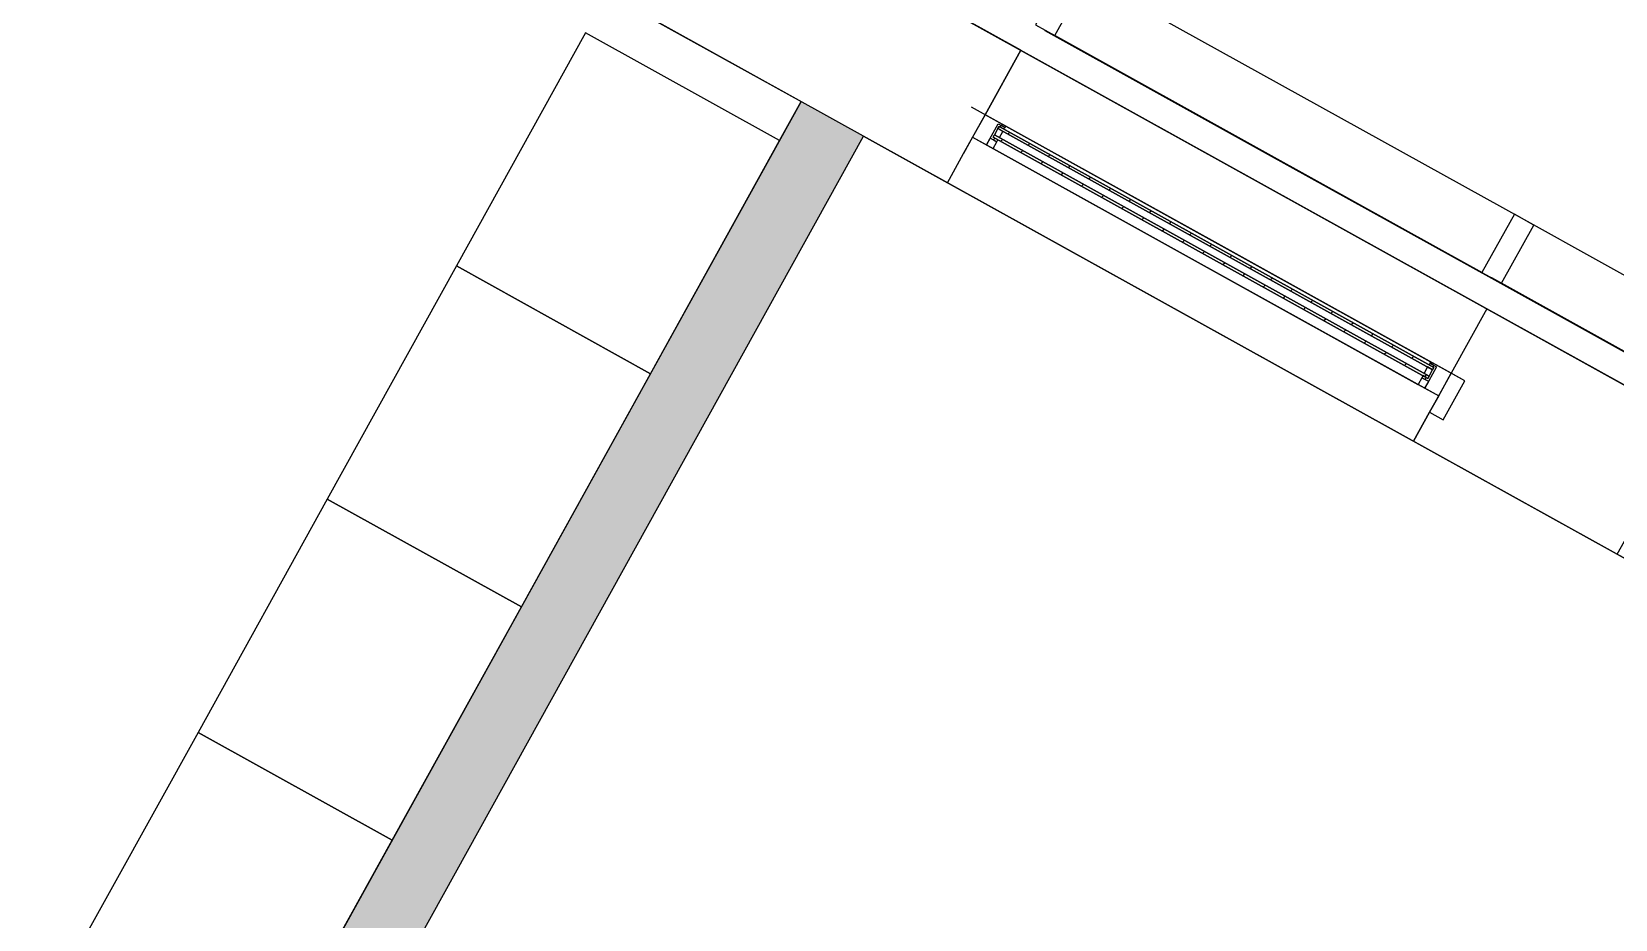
# Model space of a CAD drawing. Header units: metres. Extents: x 2.5 to 42.6, y 0.9 to 31.9.
# Drawn here: x 19.38 to 20.785, y 9.573 to 10.359 of the extents above; entities that cross this region are included whole.
import ezdxf

# ---------------------------------------------------------------- set-up
doc = ezdxf.new("R2010")
doc.units = ezdxf.units.M
for name, color, linetype in [('ARREDI', 9, 'Continuous'), ('INFISSI_VETRATE', 4, 'Continuous'), ('PARETI_STRUTTURE', 7, 'Continuous'), ('PILASTRI_SETTI', 8, 'Continuous')]:
    doc.layers.add(name, color=color, linetype=linetype)

msp = doc.modelspace()

# ---------------------------------------------------------------- linework, layer by layer
at = {"layer": 'ARREDI'}
for points in [[(20.0436, 10.2629), (19.8714, 10.3583), (19.7569, 10.1517), (19.9291, 10.0562)], [(20.2788, 10.3603), (20.4769, 10.2505), (20.6749, 10.1408), (20.4769, 10.2505)], [(20.2269, 10.259), (20.2373, 10.2778), (20.2435, 10.2744), (20.2441, 10.2755), (20.2258, 10.2857), (20.2147, 10.2657)], [(20.2415, 10.2709), (20.2371, 10.2734), (20.234, 10.2679), (20.2385, 10.2654)], [(20.2398, 10.2764), (20.239, 10.275), (20.2424, 10.2731), (20.2432, 10.2745)], [(20.2269, 10.259), (20.2328, 10.2557), (20.2362, 10.2617), (20.2302, 10.265)], [(20.2371, 10.2634), (20.2342, 10.265), (20.2333, 10.2633), (20.2362, 10.2617)], [(19.9291, 10.0562), (19.7569, 10.1517), (19.6424, 9.945), (19.8146, 9.8496)], [(20.6749, 10.1408), (20.8729, 10.031), (20.8731, 10.0314), (20.6751, 10.1411)], [(20.6181, 10.0622), (20.6151, 10.0566), (20.6195, 10.0542), (20.6226, 10.0597)], [(20.6158, 10.0434), (20.628, 10.0367), (20.639, 10.0567), (20.6207, 10.0668), (20.6201, 10.0656), (20.6262, 10.0622)], [(20.6238, 10.0636), (20.6203, 10.0655), (20.6195, 10.0641), (20.623, 10.0622)], [(20.6158, 10.0434), (20.6192, 10.0494), (20.6132, 10.0527), (20.6099, 10.0467)], [(20.6142, 10.0545), (20.6132, 10.0527), (20.6161, 10.0512), (20.617, 10.0529)], [(19.8146, 9.8496), (19.6424, 9.9451), (19.5279, 9.7384), (19.7001, 9.643)], [(19.7001, 9.643), (19.5279, 9.7384), (19.4134, 9.5318), (19.5855, 9.4364)]]:
    msp.add_lwpolyline(points, close=True, dxfattribs=at)
for points in [[(20.2876, 10.3559), (20.477, 10.2509), (20.6665, 10.1459)], [(20.477, 10.2509), (20.4768, 10.2505)], [(20.8729, 10.031), (20.6749, 10.1408)]]:
    msp.add_lwpolyline(points, dxfattribs=at)
at = {"layer": 'INFISSI_VETRATE'}
for points in [[(20.2459, 10.2685), (20.2476, 10.2702)], [(20.2395, 10.2621), (20.2412, 10.2639)], [(20.2574, 10.2522), (20.2592, 10.2539)], [(20.2638, 10.2586), (20.2655, 10.2603)], [(20.2753, 10.2423), (20.2771, 10.244)], [(20.2817, 10.2486), (20.2834, 10.2504)], [(20.2996, 10.2387), (20.3013, 10.2404)], [(20.2932, 10.2323), (20.295, 10.2341)], [(20.3112, 10.2224), (20.3129, 10.2241)], [(20.3175, 10.2288), (20.3193, 10.2305)], [(20.3291, 10.2125), (20.3308, 10.2142)], [(20.3354, 10.2188), (20.3372, 10.2206)], [(20.3534, 10.2089), (20.3551, 10.2107)], [(20.347, 10.2025), (20.3487, 10.2043)], [(20.3713, 10.199), (20.373, 10.2007)], [(20.3649, 10.1926), (20.3666, 10.1944)], [(20.3828, 10.1827), (20.3845, 10.1844)], [(20.3892, 10.1891), (20.3909, 10.1908)], [(20.4007, 10.1728), (20.4025, 10.1745)], [(20.4071, 10.1791), (20.4088, 10.1809)], [(20.425, 10.1692), (20.4267, 10.1709)], [(20.4186, 10.1628), (20.4204, 10.1646)], [(20.4365, 10.1529), (20.4383, 10.1546)], [(20.4429, 10.1593), (20.4447, 10.161)], [(20.4545, 10.143), (20.4562, 10.1447)], [(20.4608, 10.1493), (20.4626, 10.1511)], [(20.4787, 10.1394), (20.4805, 10.1412)], [(20.4724, 10.133), (20.4741, 10.1348)], [(20.4967, 10.1295), (20.4984, 10.1312)], [(20.4903, 10.1231), (20.492, 10.1249)], [(20.5082, 10.1132), (20.5099, 10.1149)], [(20.5146, 10.1196), (20.5163, 10.1213)], [(20.5325, 10.1096), (20.5342, 10.1114)], [(20.5261, 10.1033), (20.5278, 10.105)], [(20.5504, 10.0997), (20.5521, 10.1014)], [(20.544, 10.0933), (20.5458, 10.0951)], [(20.5619, 10.0834), (20.5637, 10.0851)], [(20.5683, 10.0898), (20.57, 10.0915)], [(20.5798, 10.0735), (20.5816, 10.0752)], [(20.5862, 10.0798), (20.588, 10.0816)], [(20.6041, 10.0699), (20.6059, 10.0717)], [(20.5978, 10.0635), (20.5995, 10.0653)], [(20.6157, 10.0536), (20.6174, 10.0554)]]:
    msp.add_lwpolyline(points, dxfattribs=at)
at = {"layer": 'PARETI_STRUTTURE'}
for points in [[(17.4147, 11.9478), (17.4023, 11.9254), (24.4007, 8.0464), (24.4131, 8.0688)], [(17.6516, 11.7125), (17.6832, 11.7697), (21.2648, 9.7845)], [(21.1997, 9.6671), (17.6182, 11.6522)], [(20.001, 10.3315), (18.8471, 10.9711)], [(20.2575, 10.3429), (19.8787, 10.5528), (19.847, 10.4957)], [(19.8136, 10.4354), (19.8279, 10.4612), (19.8136, 10.4354), (20.0627, 10.2973)], [(20.3077, 10.4123), (20.5057, 10.3025)], [(20.477, 10.2509), (20.2876, 10.3559)], [(20.0627, 10.2973), (19.1064, 8.572)], [(20.0436, 10.2629), (20.0627, 10.2973)], [(20.5057, 10.3025), (20.7037, 10.1928)], [(20.2147, 10.2657), (20.2067, 10.2513), (20.2258, 10.2857)], [(20.4324, 10.1712), (20.2137, 10.2924)], [(19.1615, 8.5414), (20.1178, 10.2668)], [(19.1615, 8.5414), (20.1178, 10.2668), (20.1924, 10.2254), (20.2067, 10.2513)], [(20.2147, 10.2657), (20.2328, 10.2557)], [(20.2329, 10.2658), (20.6184, 10.0521), (20.6196, 10.0542), (20.234, 10.2679)], [(20.2441, 10.2755), (20.6207, 10.0668)], [(20.6207, 10.0668), (20.2441, 10.2755)], [(20.2328, 10.2557), (20.6099, 10.0467)], [(20.2331, 10.2556), (20.6096, 10.0468)], [(20.1924, 10.2254), (20.2067, 10.2513)], [(20.6664, 10.1459), (20.477, 10.2509)], [(21.3473, 9.5853), (20.1934, 10.2249)], [(20.7037, 10.1928), (20.9017, 10.083)], [(20.6511, 10.05), (20.4324, 10.1712)], [(20.8645, 10.0361), (20.6837, 10.1364)], [(20.8515, 10.0136), (20.6707, 10.1138), (20.639, 10.0566)], [(20.6707, 10.1138), (20.639, 10.0566)], [(20.6099, 10.0467), (20.628, 10.0367)], [(20.6056, 9.9964), (20.62, 10.0222), (20.6056, 9.9964), (20.7864, 9.8962), (20.8007, 9.922)]]:
    msp.add_lwpolyline(points, dxfattribs=at)
for points in [[(20.2704, 10.3654), (20.2876, 10.3559), (20.3163, 10.4075), (20.299, 10.4171)], [(20.2575, 10.3429), (20.2258, 10.2857)], [(20.639, 10.0566), (20.2258, 10.2857), (20.2147, 10.2657), (20.628, 10.0367)], [(20.2329, 10.2658), (20.234, 10.2679), (20.6196, 10.0542), (20.6184, 10.0521)], [(20.6226, 10.0597), (20.2371, 10.2734), (20.2382, 10.2754), (20.6237, 10.0618)], [(20.6237, 10.0617), (20.2382, 10.2754), (20.2371, 10.2734), (20.6226, 10.0597)], [(20.6664, 10.1459), (20.6837, 10.1364), (20.7123, 10.188), (20.6951, 10.1976)], [(20.6511, 10.05), (20.639, 10.0566), (20.62, 10.0222), (20.632, 10.0155)], [(20.62, 10.0222), (20.628, 10.0367)]]:
    msp.add_lwpolyline(points, close=True, dxfattribs=at)
at = {"layer": 'PILASTRI_SETTI'}
msp.add_solid([(19.1615, 8.5414), (20.1178, 10.2668), (19.1064, 8.572), (20.0627, 10.2973)], dxfattribs=at)

doc.saveas('drawing.dxf')
